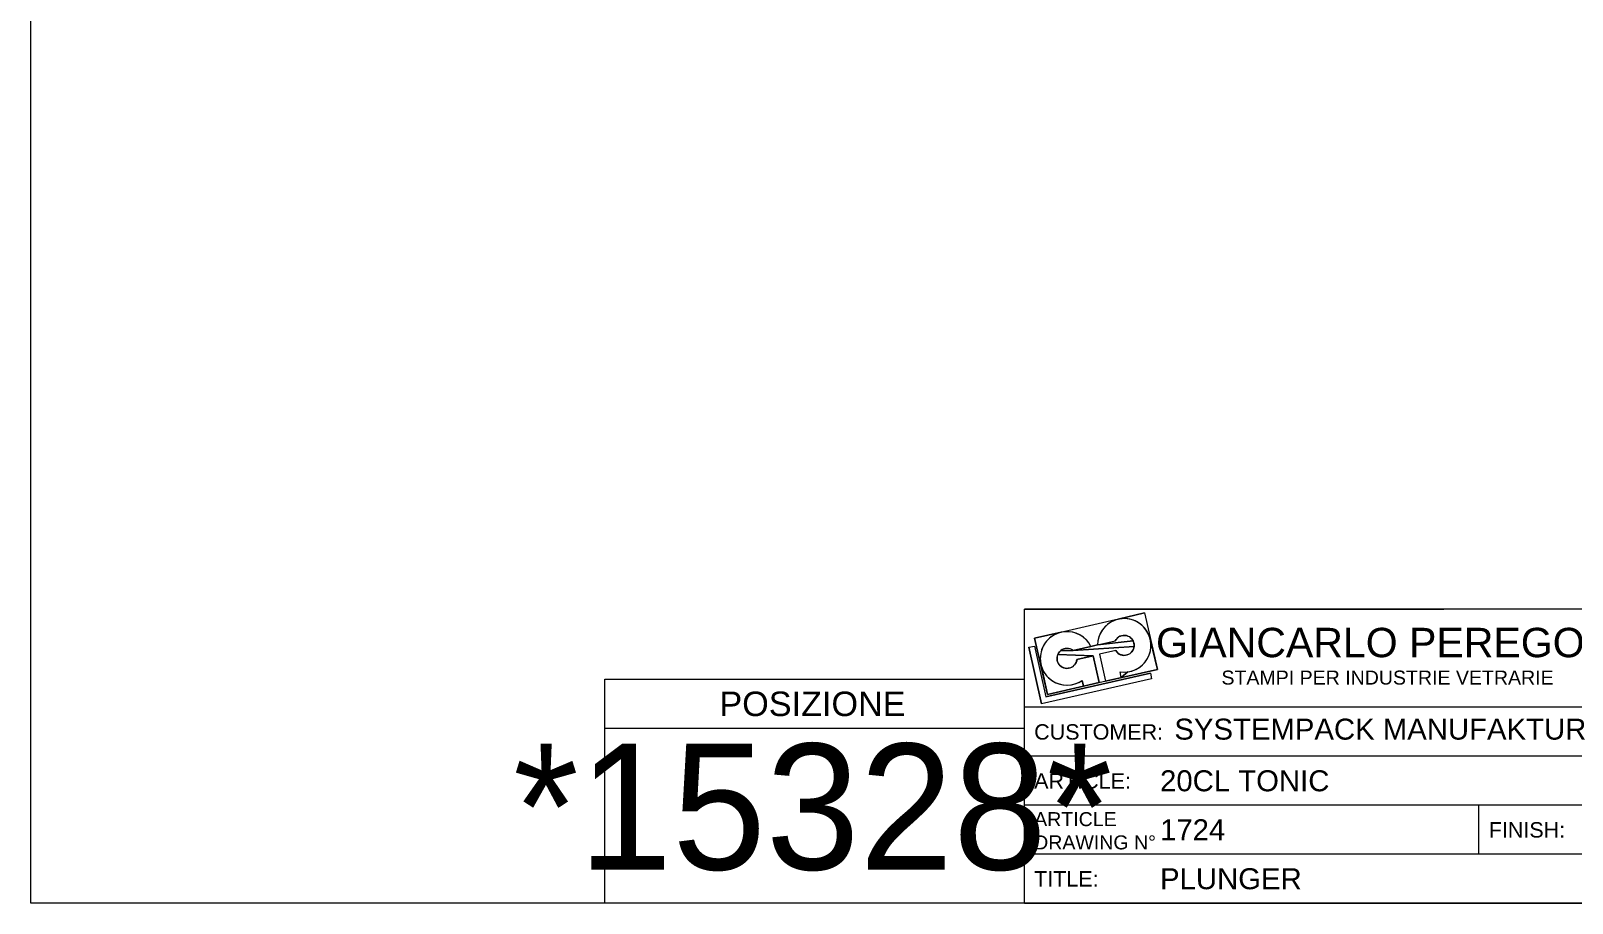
# Model space of a CAD drawing. Header units: millimetres. Extents: x 0 to 419, y 1 to 297.
# Drawn here: x 0 to 220.3, y 1 to 125.7 of the extents above; entities that cross this region are included whole.
import ezdxf

# ---------------------------------------------------------------- set-up
doc = ezdxf.new("R2010")
doc.units = ezdxf.units.MM
doc.linetypes.add('SLD-Solido', pattern=[0])
doc.styles.add('SLDTEXTSTYLE0', font='arial.ttf')
doc.styles.add('SLDTEXTSTYLE2', font='IDAutomationHC39M.ttf')

# ---------------------------------------------------------------- blocks, each defined once
blk = doc.blocks.new('SW_NOTE_1')
at = {"color": 0, "char_height": 2, "attachment_point": 1, "style": 'SLDTEXTSTYLE0'}
for s, insert in [('ARTICLE', (0, 2.58)), ('DRAWING N°', (0, -0.74))]:
    blk.add_mtext(s, dxfattribs=dict(at, insert=insert))

msp = doc.modelspace()

# ---------------------------------------------------------------- linework, layer by layer
at = {"color": 179, "linetype": 'SLD-Solido', "lineweight": 18}
for p, q in [((-0.04367, 0.99925), (-0.04367, 297.20307)), ((142.02127, 42.99925), (202.02127, 42.99925)), ((419.02127, 42.99925), (142.02127, 42.99925)), ((142.02127, 0.99925), (142.02127, 42.99925)), ((143.48337, 38.89773), (159.20807, 42.48184)), ((143.48337, 38.89773), (159.20807, 42.48184)), ((143.48337, 38.89773), (159.20807, 42.48184)), ((159.20807, 42.48184), (155.42596, 41.57248)), ((159.20807, 42.48184), (155.42596, 41.57248)), ((155.42596, 41.57248), (159.20807, 42.48184)), ((155.42596, 41.57248), (159.20807, 42.48184)), ((159.20807, 42.48184), (161.05133, 34.39485)), ((159.20807, 42.48184), (161.05133, 34.39485)), ((159.20807, 42.48184), (161.05133, 34.39485)), ((147.28598, 39.71714), (143.48337, 38.89773)), ((147.28598, 39.71714), (143.48337, 38.89773)), ((143.48337, 38.89773), (147.28598, 39.71714)), ((143.48337, 38.89773), (147.28598, 39.71714)), ((147.28598, 39.71714), (146.74835, 39.55517)), ((147.28598, 39.71714), (146.74835, 39.55517)), ((147.84153, 39.79866), (147.28598, 39.71714)), ((147.84153, 39.79866), (147.28598, 39.71714)), ((148.40303, 39.79795), (147.84153, 39.79866)), ((148.40303, 39.79795), (147.84153, 39.79866)), ((148.95838, 39.71504), (148.40303, 39.79795)), ((148.95838, 39.71504), (148.40303, 39.79795)), ((149.4956, 39.55171), (148.95838, 39.71504)), ((149.4956, 39.55171), (148.95838, 39.71504)), ((153.15299, 40.02943), (152.86741, 39.54598)), ((153.15299, 40.02943), (152.86741, 39.54598)), ((153.50628, 40.46586), (153.15299, 40.02943)), ((153.50628, 40.46586), (153.15299, 40.02943)), ((153.91966, 40.84586), (153.50628, 40.46586)), ((153.91966, 40.84586), (153.50628, 40.46586)), ((154.38422, 41.16124), (153.91966, 40.84586)), ((154.38422, 41.16124), (153.91966, 40.84586)), ((154.88996, 41.4052), (154.38422, 41.16124)), ((154.88996, 41.4052), (154.38422, 41.16124)), ((155.42596, 41.57248), (154.88996, 41.4052)), ((155.42596, 41.57248), (154.88996, 41.4052)), ((155.98068, 41.65948), (155.42596, 41.57248)), ((155.98068, 41.65948), (155.42596, 41.57248)), ((156.54216, 41.66433), (155.98068, 41.65948)), ((156.54216, 41.66433), (155.98068, 41.65948)), ((157.0983, 41.58691), (156.54216, 41.66433)), ((157.0983, 41.58691), (156.54216, 41.66433)), ((157.63711, 41.4289), (157.0983, 41.58691)), ((157.63711, 41.4289), (157.0983, 41.58691)), ((158.14698, 41.1937), (157.63711, 41.4289)), ((158.14698, 41.1937), (157.63711, 41.4289)), ((158.61692, 40.88638), (158.14698, 41.1937)), ((158.61692, 40.88638), (158.14698, 41.1937)), ((159.0368, 40.51357), (158.61692, 40.88638)), ((159.0368, 40.51357), (158.61692, 40.88638)), ((159.39756, 40.0833), (159.0368, 40.51357)), ((159.39756, 40.0833), (159.0368, 40.51357)), ((159.69144, 39.60485), (159.39756, 40.0833)), ((159.69144, 39.60485), (159.39756, 40.0833)), ((142.64836, 37.57312), (143.45748, 37.75557)), ((144.47278, 29.48184), (142.64836, 37.57312)), ((143.45748, 37.75557), (145.09904, 30.4753)), ((143.48337, 38.89773), (145.3078, 30.80645)), ((145.3078, 30.80645), (143.48337, 38.89773)), ((145.3078, 30.80645), (143.48337, 38.89773)), ((144.70751, 37.71603), (144.49066, 37.19809)), ((144.70751, 37.71603), (144.49066, 37.19809)), ((144.99786, 38.19664), (144.70751, 37.71603)), ((144.99786, 38.19664), (144.70751, 37.71603)), ((145.35545, 38.62955), (144.99786, 38.19664)), ((145.35545, 38.62955), (144.99786, 38.19664)), ((145.77256, 39.00545), (145.35545, 38.62955)), ((145.77256, 39.00545), (145.35545, 38.62955)), ((146.24022, 39.31622), (145.77256, 39.00545)), ((146.24022, 39.31622), (145.77256, 39.00545)), ((146.74835, 39.55517), (146.24022, 39.31622)), ((146.74835, 39.55517), (146.24022, 39.31622)), ((151.5318, 37.70744), (148.97681, 37.12509)), ((148.97681, 37.12509), (151.5318, 37.70744)), ((148.97681, 37.12509), (151.5318, 37.70744)), ((157.71445, 37.69344), (148.97681, 37.12509)), ((157.71445, 37.69344), (148.97681, 37.12509)), ((148.97681, 37.12509), (157.71445, 37.69344)), ((148.97681, 37.12509), (157.71445, 37.69344)), ((150.00312, 39.31148), (149.4956, 39.55171)), ((150.00312, 39.31148), (149.4956, 39.55171)), ((150.47, 38.99954), (150.00312, 39.31148)), ((150.47, 38.99954), (150.00312, 39.31148)), ((150.88617, 38.62259), (150.47, 38.99954)), ((150.88617, 38.62259), (150.47, 38.99954)), ((151.24266, 38.18878), (150.88617, 38.62259)), ((151.24266, 38.18878), (150.88617, 38.62259)), ((151.5318, 37.70744), (151.24266, 38.18878)), ((151.5318, 37.70744), (151.24266, 38.18878)), ((152.4704, 37.92138), (151.5318, 37.70744)), ((152.4704, 37.92138), (151.5318, 37.70744)), ((151.5318, 37.70744), (152.4704, 37.92138)), ((151.5318, 37.70744), (152.4704, 37.92138)), ((152.4704, 37.92138), (155.02539, 38.50373)), ((152.4704, 37.92138), (155.02539, 38.50373)), ((152.4704, 37.92138), (155.02539, 38.50373)), ((157.56434, 38.50166), (152.4704, 37.92138)), ((157.56434, 38.50166), (152.4704, 37.92138)), ((152.4704, 37.92138), (157.56434, 38.50166)), ((152.4704, 37.92138), (157.56434, 38.50166)), ((152.52239, 38.48047), (152.4704, 37.92138)), ((152.52239, 38.48047), (152.4704, 37.92138)), ((152.65569, 39.02592), (152.52239, 38.48047)), ((152.65569, 39.02592), (152.52239, 38.48047)), ((152.86741, 39.54598), (152.65569, 39.02592)), ((152.86741, 39.54598), (152.65569, 39.02592)), ((155.02539, 38.50373), (155.13427, 38.68128)), ((155.02539, 38.50373), (155.13427, 38.68128)), ((155.13427, 38.68128), (155.26781, 38.84111)), ((155.13427, 38.68128), (155.26781, 38.84111)), ((155.26781, 38.84111), (155.42317, 38.97982)), ((155.26781, 38.84111), (155.42317, 38.97982)), ((155.42317, 38.97982), (155.59705, 39.09446)), ((155.42317, 38.97982), (155.59705, 39.09446)), ((155.59705, 39.09446), (155.78576, 39.18261)), ((155.59705, 39.09446), (155.78576, 39.18261)), ((155.78576, 39.18261), (155.98527, 39.24237)), ((155.78576, 39.18261), (155.98527, 39.24237)), ((155.98527, 39.24237), (156.19136, 39.27249)), ((155.98527, 39.24237), (156.19136, 39.27249)), ((156.19136, 39.27249), (156.39963, 39.27232)), ((156.19136, 39.27249), (156.39963, 39.27232)), ((156.39963, 39.27232), (156.60566, 39.24186)), ((156.39963, 39.27232), (156.60566, 39.24186)), ((156.60566, 39.24186), (156.80508, 39.18177)), ((156.60566, 39.24186), (156.80508, 39.18177)), ((156.80508, 39.18177), (156.99364, 39.09332)), ((156.80508, 39.18177), (156.99364, 39.09332)), ((156.99364, 39.09332), (157.16733, 38.9784)), ((156.99364, 39.09332), (157.16733, 38.9784)), ((157.16733, 38.9784), (157.32247, 38.83943)), ((157.16733, 38.9784), (157.32247, 38.83943)), ((157.32247, 38.83943), (157.45575, 38.67939)), ((157.32247, 38.83943), (157.45575, 38.67939)), ((157.45575, 38.67939), (157.56434, 38.50166)), ((157.45575, 38.67939), (157.56434, 38.50166)), ((157.56434, 38.50166), (157.64593, 38.31003)), ((157.56434, 38.50166), (157.64593, 38.31003)), ((157.67692, 37.48857), (157.61, 37.29134)), ((157.67692, 37.48857), (157.61, 37.29134)), ((157.64593, 38.31003), (157.69879, 38.10858)), ((157.64593, 38.31003), (157.69879, 38.10858)), ((157.71445, 37.69344), (157.67692, 37.48857)), ((157.71445, 37.69344), (157.67692, 37.48857)), ((157.69879, 38.10858), (157.72179, 37.90158)), ((157.69879, 38.10858), (157.72179, 37.90158)), ((157.72179, 37.90158), (157.71445, 37.69344)), ((157.72179, 37.90158), (157.71445, 37.69344)), ((159.9121, 39.08852), (159.69144, 39.60485)), ((159.9121, 39.08852), (159.69144, 39.60485)), ((160.05479, 38.54545), (159.9121, 39.08852)), ((160.05479, 38.54545), (159.9121, 39.08852)), ((161.05133, 34.39485), (160.05479, 38.54545)), ((161.05133, 34.39485), (160.05479, 38.54545)), ((160.11642, 37.98734), (160.05479, 38.54545)), ((160.05479, 38.54545), (161.05133, 34.39485)), ((160.11642, 37.98734), (160.05479, 38.54545)), ((160.05479, 38.54545), (161.05133, 34.39485)), ((160.09567, 37.42622), (160.11642, 37.98734)), ((160.09567, 37.42622), (160.11642, 37.98734)), ((144.35199, 36.65398), (144.29447, 36.09544)), ((144.35199, 36.65398), (144.29447, 36.09544)), ((144.29447, 36.09544), (144.31935, 35.53449)), ((144.29447, 36.09544), (144.31935, 35.53449)), ((144.31935, 35.53449), (144.4261, 34.98322)), ((144.31935, 35.53449), (144.4261, 34.98322)), ((144.49066, 37.19809), (144.35199, 36.65398)), ((144.49066, 37.19809), (144.35199, 36.65398)), ((146.68989, 35.93366), (146.69842, 36.1477)), ((146.68989, 35.93366), (146.69842, 36.1477)), ((146.71347, 35.72075), (146.68989, 35.93366)), ((146.71347, 35.72075), (146.68989, 35.93366)), ((146.69842, 36.1477), (146.73885, 36.35806)), ((146.69842, 36.1477), (146.73885, 36.35806)), ((146.76862, 35.51375), (146.71347, 35.72075)), ((146.76862, 35.51375), (146.71347, 35.72075)), ((146.73885, 36.35806), (146.81029, 36.56001)), ((146.73885, 36.35806), (146.81029, 36.56001)), ((146.8541, 35.31734), (146.76862, 35.51375)), ((146.8541, 35.31734), (146.76862, 35.51375)), ((146.81029, 36.56001), (146.91113, 36.74901)), ((146.81029, 36.56001), (146.91113, 36.74901)), ((151.84984, 36.36208), (146.81029, 36.56001)), ((151.84984, 36.36208), (146.81029, 36.56001)), ((146.81029, 36.56001), (151.84984, 36.36208)), ((146.81029, 36.56001), (151.84984, 36.36208)), ((146.968, 35.13591), (146.8541, 35.31734)), ((146.968, 35.13591), (146.8541, 35.31734)), ((146.91113, 36.74901), (147.03909, 36.9208)), ((146.91113, 36.74901), (147.03909, 36.9208)), ((147.03909, 36.9208), (147.1913, 37.07153)), ((147.03909, 36.9208), (147.1913, 37.07153)), ((147.1913, 37.07153), (147.36435, 37.1978)), ((147.1913, 37.07153), (147.36435, 37.1978)), ((148.97681, 37.12509), (147.1913, 37.07153)), ((148.97681, 37.12509), (147.1913, 37.07153)), ((147.1913, 37.07153), (148.97681, 37.12509)), ((147.1913, 37.07153), (148.97681, 37.12509)), ((147.36435, 37.1978), (147.55432, 37.29677)), ((147.36435, 37.1978), (147.55432, 37.29677)), ((147.55432, 37.29677), (147.75697, 37.36622)), ((147.55432, 37.29677), (147.75697, 37.36622)), ((147.75697, 37.36622), (147.96771, 37.40459)), ((147.75697, 37.36622), (147.96771, 37.40459)), ((147.96771, 37.40459), (148.18183, 37.41102)), ((147.96771, 37.40459), (148.18183, 37.41102)), ((148.18183, 37.41102), (148.3945, 37.38535)), ((148.18183, 37.41102), (148.3945, 37.38535)), ((148.3945, 37.38535), (148.60094, 37.32817)), ((148.3945, 37.38535), (148.60094, 37.32817)), ((148.60094, 37.32817), (148.79651, 37.24076)), ((148.60094, 37.32817), (148.79651, 37.24076)), ((148.79651, 37.24076), (148.97681, 37.12509)), ((148.79651, 37.24076), (148.97681, 37.12509)), ((149.43065, 35.42172), (149.33181, 35.23168)), ((149.43065, 35.42172), (149.33181, 35.23168)), ((149.49997, 35.62441), (149.43065, 35.42172)), ((149.49997, 35.62441), (149.43065, 35.42172)), ((149.53819, 35.83519), (149.49997, 35.62441)), ((149.53819, 35.83519), (149.49997, 35.62441)), ((149.53819, 35.83519), (151.84984, 36.36208)), ((151.84984, 36.36208), (149.53819, 35.83519)), ((151.84984, 36.36208), (149.53819, 35.83519)), ((151.84984, 36.36208), (152.72027, 32.54322)), ((152.72027, 32.54322), (151.84984, 36.36208)), ((152.72027, 32.54322), (151.84984, 36.36208)), ((155.07843, 37.09797), (152.76677, 36.57108)), ((155.07843, 37.09797), (152.76677, 36.57108)), ((155.07843, 37.09797), (152.76677, 36.57108)), ((152.76677, 36.57108), (153.6372, 32.75222)), ((152.76677, 36.57108), (153.6372, 32.75222)), ((152.76677, 36.57108), (153.6372, 32.75222)), ((155.20038, 36.92913), (155.07843, 37.09797)), ((155.20038, 36.92913), (155.07843, 37.09797)), ((155.34558, 36.77982), (155.20038, 36.92913)), ((155.34558, 36.77982), (155.20038, 36.92913)), ((155.51095, 36.65321), (155.34558, 36.77982)), ((155.51095, 36.65321), (155.34558, 36.77982)), ((155.69298, 36.55199), (155.51095, 36.65321)), ((155.69298, 36.55199), (155.51095, 36.65321)), ((155.88778, 36.47832), (155.69298, 36.55199)), ((155.88778, 36.47832), (155.69298, 36.55199)), ((156.09123, 36.43376), (155.88778, 36.47832)), ((156.09123, 36.43376), (155.88778, 36.47832)), ((156.299, 36.41925), (156.09123, 36.43376)), ((156.299, 36.41925), (156.09123, 36.43376)), ((156.50667, 36.43512), (156.299, 36.41925)), ((156.50667, 36.43512), (156.299, 36.41925)), ((156.70983, 36.48101), (156.50667, 36.43512)), ((156.70983, 36.48101), (156.50667, 36.43512)), ((156.90415, 36.55595), (156.70983, 36.48101)), ((156.90415, 36.55595), (156.70983, 36.48101)), ((157.08551, 36.65836), (156.90415, 36.55595)), ((157.08551, 36.65836), (156.90415, 36.55595)), ((157.25005, 36.78605), (157.08551, 36.65836)), ((157.25005, 36.78605), (157.08551, 36.65836)), ((157.39427, 36.93631), (157.25005, 36.78605)), ((157.39427, 36.93631), (157.25005, 36.78605)), ((157.51511, 37.10594), (157.39427, 36.93631)), ((157.51511, 37.10594), (157.39427, 36.93631)), ((157.61, 37.29134), (157.51511, 37.10594)), ((157.61, 37.29134), (157.51511, 37.10594)), ((158.83243, 34.98662), (159.22399, 35.38907)), ((158.83243, 34.98662), (159.22399, 35.38907)), ((159.22399, 35.38907), (159.5524, 35.84452)), ((159.22399, 35.38907), (159.5524, 35.84452)), ((159.5524, 35.84452), (159.81059, 36.34314)), ((159.5524, 35.84452), (159.81059, 36.34314)), ((159.81059, 36.34314), (159.99299, 36.87419)), ((159.81059, 36.34314), (159.99299, 36.87419)), ((159.99299, 36.87419), (160.09567, 37.42622)), ((159.99299, 36.87419), (160.09567, 37.42622)), ((144.4261, 34.98322), (145.3078, 30.80645)), ((144.4261, 34.98322), (145.3078, 30.80645)), ((145.3078, 30.80645), (144.4261, 34.98322)), ((144.4261, 34.98322), (144.61241, 34.45353)), ((145.3078, 30.80645), (144.4261, 34.98322)), ((144.4261, 34.98322), (144.61241, 34.45353)), ((160.21695, 33.07039), (144.47278, 29.48184)), ((144.61241, 34.45353), (144.87426, 33.95683)), ((144.61241, 34.45353), (144.87426, 33.95683)), ((144.87426, 33.95683), (145.20602, 33.50382)), ((144.87426, 33.95683), (145.20602, 33.50382)), ((145.09904, 30.4753), (160.03451, 33.87952)), ((145.20602, 33.50382), (145.60053, 33.10426)), ((145.20602, 33.50382), (145.60053, 33.10426)), ((161.05133, 34.39485), (145.3078, 30.80645)), ((161.05133, 34.39485), (145.3078, 30.80645)), ((161.05133, 34.39485), (145.3078, 30.80645)), ((145.60053, 33.10426), (146.0493, 32.76677)), ((145.60053, 33.10426), (146.0493, 32.76677)), ((147.10774, 34.97355), (146.968, 35.13591)), ((147.10774, 34.97355), (146.968, 35.13591)), ((147.27019, 34.83392), (147.10774, 34.97355)), ((147.27019, 34.83392), (147.10774, 34.97355)), ((147.4517, 34.72015), (147.27019, 34.83392)), ((147.4517, 34.72015), (147.27019, 34.83392)), ((147.64817, 34.6348), (147.4517, 34.72015)), ((147.64817, 34.6348), (147.4517, 34.72015)), ((147.8552, 34.57979), (147.64817, 34.6348)), ((147.8552, 34.57979), (147.64817, 34.6348)), ((148.06813, 34.55636), (147.8552, 34.57979)), ((148.06813, 34.55636), (147.8552, 34.57979)), ((148.28217, 34.56503), (148.06813, 34.55636)), ((148.28217, 34.56503), (148.06813, 34.55636)), ((148.4925, 34.60561), (148.28217, 34.56503)), ((148.4925, 34.60561), (148.28217, 34.56503)), ((148.6944, 34.67719), (148.4925, 34.60561)), ((148.6944, 34.67719), (148.4925, 34.60561)), ((148.88333, 34.77815), (148.6944, 34.67719)), ((148.88333, 34.77815), (148.6944, 34.67719)), ((149.05504, 34.90624), (148.88333, 34.77815)), ((149.05504, 34.90624), (148.88333, 34.77815)), ((149.20566, 35.05855), (149.05504, 34.90624)), ((149.20566, 35.05855), (149.05504, 34.90624)), ((149.33181, 35.23168), (149.20566, 35.05855)), ((149.33181, 35.23168), (149.20566, 35.05855)), ((153.6372, 32.75222), (161.05133, 34.39485)), ((153.6372, 32.75222), (161.05133, 34.39485)), ((161.05133, 34.39485), (153.6372, 32.75222)), ((161.05133, 34.39485), (153.6372, 32.75222)), ((153.6372, 32.75222), (155.88359, 33.26424)), ((153.6372, 32.75222), (155.88359, 33.26424)), ((153.6372, 32.75222), (155.88359, 33.26424)), ((155.88359, 33.26424), (155.70004, 34.06954)), ((155.88359, 33.26424), (155.70004, 34.06954)), ((155.70004, 34.06954), (156.25963, 34.02324)), ((155.88359, 33.26424), (156.81996, 34.05938)), ((155.88359, 33.26424), (156.81996, 34.05938)), ((156.81996, 34.05938), (155.88359, 33.26424)), ((156.25963, 34.02324), (156.81996, 34.05938)), ((156.81996, 34.05938), (157.36897, 34.17717)), ((156.81996, 34.05938), (157.36897, 34.17717)), ((157.36897, 34.17717), (157.89482, 34.37407)), ((157.36897, 34.17717), (157.89482, 34.37407)), ((157.89482, 34.37407), (158.38617, 34.64584)), ((157.89482, 34.37407), (158.38617, 34.64584)), ((158.38617, 34.64584), (158.83243, 34.98662)), ((158.38617, 34.64584), (158.83243, 34.98662)), ((160.03451, 33.87952), (160.21695, 33.07039)), ((82.02127, 0.99925), (82.02127, 32.99925)), ((82.02127, 32.99925), (142.02127, 32.99925)), ((142.02127, 0.99925), (142.02127, 32.99925)), ((145.3078, 30.80645), (150.47388, 32.03121)), ((145.3078, 30.80645), (150.47388, 32.03121)), ((150.47388, 32.03121), (145.3078, 30.80645)), ((150.47388, 32.03121), (145.3078, 30.80645)), ((146.0493, 32.76677), (146.54263, 32.49863)), ((146.0493, 32.76677), (146.54263, 32.49863)), ((146.54263, 32.49863), (147.06992, 32.30561)), ((146.54263, 32.49863), (147.06992, 32.30561)), ((147.06992, 32.30561), (147.61978, 32.19187)), ((147.06992, 32.30561), (147.61978, 32.19187)), ((147.61978, 32.19187), (148.18037, 32.15987)), ((147.61978, 32.19187), (148.18037, 32.15987)), ((148.18037, 32.15987), (148.7396, 32.21028)), ((148.18037, 32.15987), (148.7396, 32.21028)), ((148.7396, 32.21028), (149.28543, 32.34204)), ((148.7396, 32.21028), (149.28543, 32.34204)), ((149.28543, 32.34204), (149.80608, 32.55229)), ((149.28543, 32.34204), (149.80608, 32.55229)), ((149.80608, 32.55229), (150.29033, 32.83651)), ((149.80608, 32.55229), (150.29033, 32.83651)), ((150.47388, 32.03121), (150.29033, 32.83651)), ((150.29033, 32.83651), (150.47388, 32.03121)), ((150.29033, 32.83651), (150.47388, 32.03121)), ((152.72027, 32.54322), (150.47388, 32.03121)), ((150.47388, 32.03121), (152.72027, 32.54322)), ((150.47388, 32.03121), (152.72027, 32.54322)), ((419.02127, 28.99925), (142.02127, 28.99925)), ((82.02127, 25.99925), (142.02127, 25.99925)), ((419.02127, 21.99925), (142.02127, 21.99925)), ((419.02127, 14.99925), (142.02127, 14.99925)), ((207.02127, 7.99925), (207.02127, 14.99925)), ((419.02127, 7.99925), (142.02127, 7.99925)), ((419.02127, 0.99925), (-0.04367, 0.99925)), ((419.02127, 0.99925), (142.02127, 0.99925)), ((142.02127, 0.99925), (419.02127, 0.99925))]:
    msp.add_line(p, q, dxfattribs=at)
at = {"color": 8, "linetype": 'SLD-Solido', "lineweight": 18}
for p, q in [((142.64836, 37.57312), (143.45748, 37.75557)), ((142.64836, 37.57312), (143.45748, 37.75557)), ((142.64836, 37.57312), (144.47278, 29.48184)), ((142.64836, 37.57312), (144.47278, 29.48184)), ((142.64836, 37.57312), (144.47278, 29.48184)), ((144.47278, 29.48184), (142.64836, 37.57312)), ((143.45748, 37.75557), (145.09904, 30.4753)), ((143.45748, 37.75557), (145.09904, 30.4753)), ((160.21695, 33.07039), (144.47278, 29.48184)), ((160.21695, 33.07039), (144.47278, 29.48184)), ((160.21643, 33.07027), (144.47278, 29.48184)), ((160.21632, 33.07024), (144.47278, 29.48184)), ((160.03451, 33.87952), (145.09904, 30.4753)), ((145.09904, 30.4753), (160.03451, 33.87952)), ((160.03451, 33.87952), (160.21695, 33.07039)), ((160.03451, 33.87952), (160.21695, 33.07039))]:
    msp.add_line(p, q, dxfattribs=at)
at = {"color": 179, "linetype": 'SLD-Solido', "lineweight": 18}
for centre, radius, start, end in [((148.11748, 35.98399), 3.82464, 26.7834349, 304.6191547), ((156.29433, 37.84773), 3.82464, 261.0608453, 178.8965651), ((156.29433, 37.84773), 1.42848, 211.6590634, 152.6622305), ((148.11748, 35.98399), 1.42848, 53.0177695, 354.0209366)]:
    msp.add_arc(centre, radius, start, end, dxfattribs=at)

# ---------------------------------------------------------------- block references
msp.add_blockref('SW_NOTE_1', (143.42127, 11.42882))

# ---------------------------------------------------------------- texts
for s, insert, char_height, attachment_point, style in [(' GIANCARLO PEREGO S.p.A.', (159.21041, 40.35501), 4.2, 1, 'SLDTEXTSTYLE0'), ('STAMPI PER INDUSTRIE VETRARIE', (217.70004, 34.24405), 2, 3, 'SLDTEXTSTYLE0'), ('POSIZIONE', (111.72182, 31.24015), 3.5, 2, 'SLDTEXTSTYLE0'), ('CUSTOMER:', (143.42127, 26.57656), 2.2, 1, 'SLDTEXTSTYLE0'), ('SYSTEMPACK MANUFAKTUR', (163.46768, 27.37448), 3, 1, 'SLDTEXTSTYLE0'), ('*15328*', (111.75877, 23.79322), 18, 2, 'SLDTEXTSTYLE2'), ('20CL TONIC', (161.42127, 19.99145), 3, 1, 'SLDTEXTSTYLE0'), ('ARTICLE:', (143.42127, 19.57656), 2.2, 1, 'SLDTEXTSTYLE0'), ('1724', (161.42127, 12.99145), 3, 1, 'SLDTEXTSTYLE0'), ('FINISH:', (208.42127, 12.57656), 2.2, 1, 'SLDTEXTSTYLE0'), ('TITLE:', (143.42127, 5.57656), 2.2, 1, 'SLDTEXTSTYLE0'), ('PLUNGER', (161.42127, 5.99145), 3, 1, 'SLDTEXTSTYLE0')]:
    msp.add_mtext(s, dxfattribs=dict(insert=insert, char_height=char_height, attachment_point=attachment_point, style=style))

doc.saveas('drawing.dxf')
